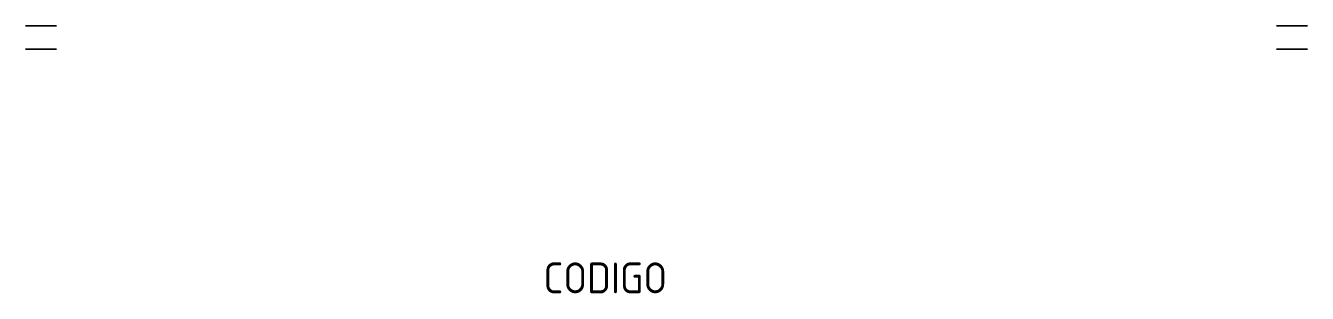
# Model space of a CAD drawing. Header units: millimetres. Extents: x 0.034 to 0.866, y -0.174 to 0.
import ezdxf

# ---------------------------------------------------------------- set-up
doc = ezdxf.new("R2010")
doc.units = ezdxf.units.MM
doc.layers.add('ATK-60', color=40, linetype='Continuous')
doc.styles.get("Standard").update_dxf_attribs({"font": 'ISOCP.SHX', "bigfont": 'bigfont.shx'})

msp = doc.modelspace()

# ---------------------------------------------------------------- linework, layer by layer
at = {"layer": 'ATK-60', "extrusion": (-1.87509e-46, -1, 5.5567e-15)}
for centre in [(0.04371, 0.55, -0.00001), (0.85629, 0.55, -0.00001), (0.04371, 0.55, 0.01523), (0.85629, 0.55, 0.01523)]:
    msp.add_circle(centre, 0.01, dxfattribs=at)
at = {"layer": 'ATK-60', "extrusion": (-1.87509e-46, -1, -6.44488e-15)}
for centre in [(0.04371, 0.65, -0.00001), (0.85629, 0.65, -0.00001), (0.04371, 0.65, 0.01523), (0.85629, 0.65, 0.01523)]:
    msp.add_circle(centre, 0.01, dxfattribs=at)

# ---------------------------------------------------------------- texts
at = {"layer": 'ATK-60', "flags": 3}
msp.add_attdef('CODIGO', (0.37009, -0.1735), '4215', height=0.02, dxfattribs=at)

doc.saveas('drawing.dxf')
